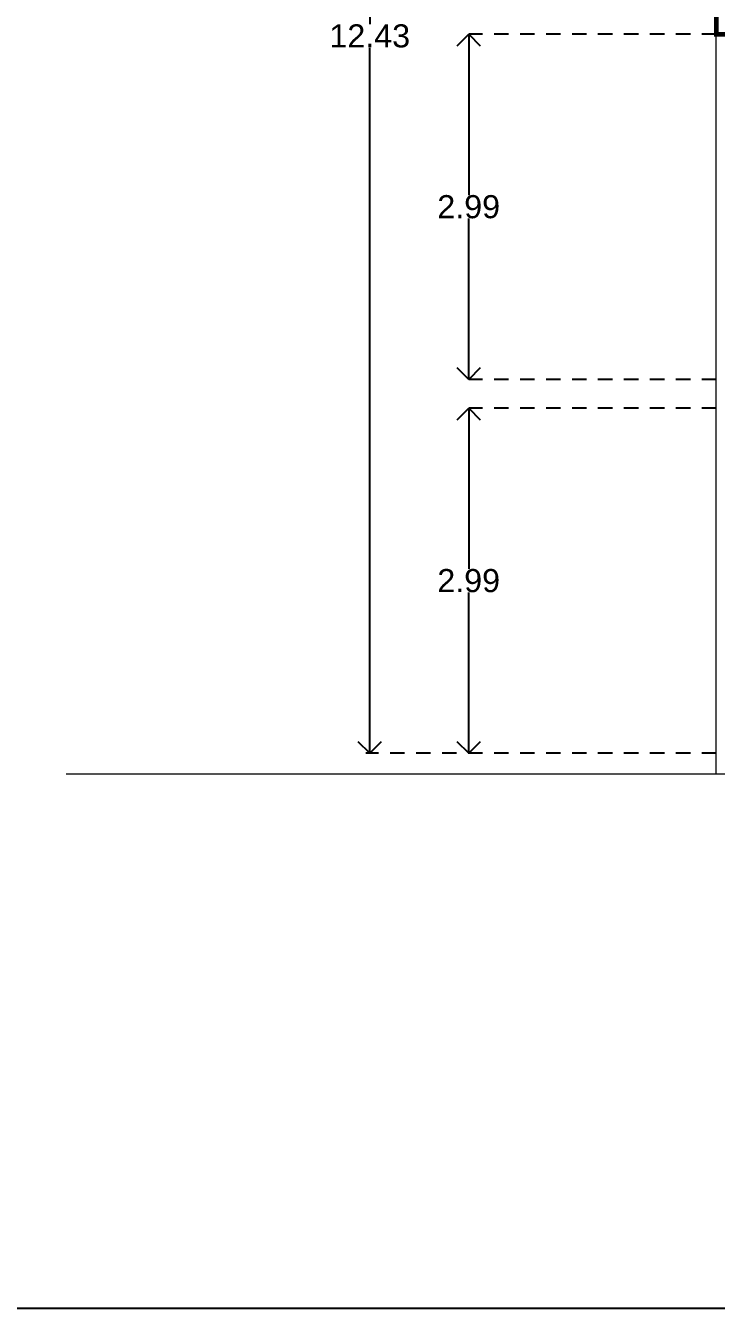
# Model space of a CAD drawing. Header units: metres. Extents: x -58 to 722, y -1100 to 345.
# Drawn here: x 38.48 to 44.47, y -25.75 to -14.64 of the extents above; entities that cross this region are included whole.
import ezdxf

# ---------------------------------------------------------------- set-up
doc = ezdxf.new("R2010")
doc.units = ezdxf.units.M
doc.header["$MEASUREMENT"] = 0
doc.linetypes.add('HIDDEN2', pattern=[0.1875, 0.125, -0.0625])
doc.layers.get('0').update_dxf_attribs({"color": 255})
doc.layers.get('DEFPOINTS').update_dxf_attribs({"color": 250})
for name, color, linetype in [('FSR_ARQ_007PROYECCIONES', 200, 'HIDDEN2'), ('FSR_ARQ_010MUROBAJO', 33, 'Continuous'), ('FSR_ARQ_015COTAS', 125, 'Continuous')]:
    doc.layers.add(name, color=color, linetype=linetype)
doc.layers.add('muro bajo', color=33, linetype='Continuous', lineweight=9)
doc.styles.add('style1', font='arial.ttf')
doc.dimstyles.new('PP_PACO', dxfattribs={"dimtxt": 0.18, "dimasz": 0.075, "dimexe": 0.075, "dimexo": 0, "dimgap": 0, "dimtad": 0, "dimtih": 1, "dimtoh": 1, "dimzin": 1, "dimdsep": 46, "dimtxsty": 'style1', "dimcen": 0.15, "dimse1": 1, "dimse2": 1, "dimclrd": 256, "dimclre": 256, "dimadec": 0, "dimazin": 0, "dimtfac": 1, "dimtmove": 0, "dimatfit": 3, "dimfxl": 0.075, "dimarcsym": 0})

# ---------------------------------------------------------------- blocks, each defined once
blk = doc.blocks.new('_Open90')
at = {"color": 0, "linetype": 'ByBlock', "lineweight": -2}
for p, q in [((0, 0), (-1, 0)), ((-0.5, 0.5), (0, 0)), ((0, 0), (-0.5, -0.5))]:
    blk.add_line(p, q, dxfattribs=at)
blk = doc.blocks.new('*D375')
at = {"layer": 'DEFPOINTS', "color": 0, "ltscale": 0.01, "transparency": 16777216}
for p in [(42.32, -17.951), (42.32, -17.951), (41.429, -20.941)]:
    blk.add_point(p, dxfattribs=at)
at = {"layer": 'FSR_ARQ_015COTAS', "lineweight": -2, "ltscale": 0.01, "transparency": 16777216}
for p, q in [((42.32, -18.151), (42.32, -19.344)), ((42.32, -20.741), (42.32, -19.548))]:
    blk.add_line(p, q, dxfattribs=at)
at = {"layer": 'FSR_ARQ_015COTAS', "lineweight": -2, "ltscale": 0.01, "transparency": 16777216, "xscale": 0.2, "yscale": 0.2, "zscale": 0.2}
for p, rotation in [((42.32, -17.951), 90), ((42.32, -20.941), 270)]:
    blk.add_blockref('_Open90', p, dxfattribs=dict(at, rotation=rotation))
at = {"layer": 'FSR_ARQ_015COTAS', "color": 0, "ltscale": 0.01, "transparency": 16777216, "insert": (42.32, -19.446), "char_height": 0.2, "attachment_point": 5, "style": 'style1'}
blk.add_mtext('2.99', dxfattribs=at)
blk = doc.blocks.new('*D376')
at = {"layer": 'DEFPOINTS', "color": 0, "ltscale": 0.01, "transparency": 16777216}
for p in [(42.32, -14.711), (42.32, -14.711), (42.32, -17.701)]:
    blk.add_point(p, dxfattribs=at)
at = {"layer": 'FSR_ARQ_015COTAS', "lineweight": -2, "ltscale": 0.01, "transparency": 16777216}
for p, q in [((42.32, -14.911), (42.32, -16.104)), ((42.32, -17.501), (42.32, -16.308))]:
    blk.add_line(p, q, dxfattribs=at)
at = {"layer": 'FSR_ARQ_015COTAS', "lineweight": -2, "ltscale": 0.01, "transparency": 16777216, "xscale": 0.2, "yscale": 0.2, "zscale": 0.2}
for p, rotation in [((42.32, -14.711), 90), ((42.32, -17.701), 270)]:
    blk.add_blockref('_Open90', p, dxfattribs=dict(at, rotation=rotation))
at = {"layer": 'FSR_ARQ_015COTAS', "color": 0, "ltscale": 0.01, "transparency": 16777216, "insert": (42.32, -16.206), "char_height": 0.2, "attachment_point": 5, "style": 'style1'}
blk.add_mtext('2.99', dxfattribs=at)
blk = doc.blocks.new('*D379')
at = {"layer": 'DEFPOINTS', "color": 0, "ltscale": 0.01, "transparency": 16777216}
for p in [(41.463, -8.511), (41.463, -20.941), (42.32, -20.941)]:
    blk.add_point(p, dxfattribs=at)
at = {"layer": 'FSR_ARQ_015COTAS', "lineweight": -2, "ltscale": 0.01, "transparency": 16777216}
for p, q in [((41.463, -8.711), (41.463, -14.624)), ((41.463, -20.741), (41.463, -14.828))]:
    blk.add_line(p, q, dxfattribs=at)
at = {"layer": 'FSR_ARQ_015COTAS', "lineweight": -2, "ltscale": 0.01, "transparency": 16777216, "xscale": 0.2, "yscale": 0.2, "zscale": 0.2}
for p, rotation in [((41.463, -8.511), 90), ((41.463, -20.941), 270)]:
    blk.add_blockref('_Open90', p, dxfattribs=dict(at, rotation=rotation))
at = {"layer": 'FSR_ARQ_015COTAS', "color": 0, "ltscale": 0.01, "transparency": 16777216, "insert": (41.463, -14.726), "char_height": 0.2, "attachment_point": 5, "style": 'style1'}
blk.add_mtext('12.43', dxfattribs=at)

msp = doc.modelspace()

# ---------------------------------------------------------------- linework, layer by layer
at = {"layer": 'FSR_ARQ_007PROYECCIONES'}
for points in [[(44.465, -14.711), (42.32, -14.711)], [(44.465, -17.701), (42.32, -17.701)], [(44.465, -17.951), (42.32, -17.951)], [(44.465, -20.941), (41.429, -20.941)]]:
    msp.add_lwpolyline(points, dxfattribs=at)
at = {"layer": 'FSR_ARQ_010MUROBAJO', "color": 1, "ltscale": 0.005}
msp.add_lwpolyline([(-21.703, 23.098), (59.256, 23.098), (59.256, -25.751), (-21.703, -25.751)], close=True, dxfattribs=at)
at = {"layer": 'muro bajo', "ltscale": 0.005}
for points in [[(44.465, -21.121), (44.465, -8.111)], [(56.602, -21.121), (38.833, -21.121)]]:
    msp.add_lwpolyline(points, dxfattribs=at)
at = {"layer": 'muro bajo', "ltscale": 0.005, "const_width": 0.04}
msp.add_lwpolyline([(52.365, -11.211), (44.465, -11.211), (44.465, -14.711), (52.365, -14.711)], close=True, dxfattribs=at)

# ---------------------------------------------------------------- dimensions: what is measured, and where the dimension line sits
at = {"layer": 'FSR_ARQ_015COTAS', "ltscale": 0.01}
for base, p1, p2, picture, middle in [((41.463, -20.941), (41.463, -8.511), (42.32, -20.941), '*D379', (41.463, -14.726)), ((42.32, -14.711), (42.32, -17.701), (42.32, -14.711), '*D376', (42.32, -16.206)), ((42.32, -17.951), (41.429, -20.941), (42.32, -17.951), '*D375', (42.32, -19.446))]:
    dim = msp.add_linear_dim(base=base, p1=p1, p2=p2, angle=90, dimstyle='PP_PACO', override={"dimtxt": 0.2, "dimasz": 0.2, "dimblk1": 'Open90', "dimblk2": 'Open90', "dimsah": 1, "dimfxlon": 1}, dxfattribs=at)
    dim.commit()
    dim.dimension.update_dxf_attribs({"geometry": picture, "text_midpoint": middle})

doc.saveas('drawing.dxf')
